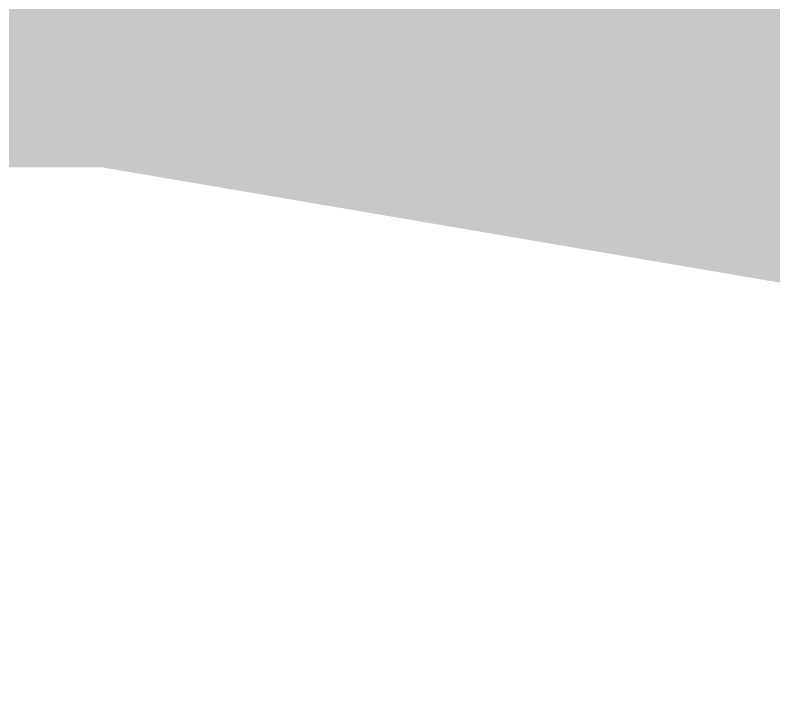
# Model space of a CAD drawing. Header units: millimetres. Extents: x 0 to 210, y 0 to 297.
# Drawn here: x 109.82811 to 109.8609, y 58.7116 to 58.74127 of the extents above; entities that cross this region are included whole.
import ezdxf

# ---------------------------------------------------------------- set-up
doc = ezdxf.new("R2010")
doc.units = ezdxf.units.MM

msp = doc.modelspace()

# ---------------------------------------------------------------- hatches: boundary and pattern name
at = {"true_color": 0xdfb560}
msp.add_hatch(color=7, dxfattribs=at).paths.add_polyline_path([(108.115032, 58.983578), (108.12342, 58.958412), (108.131698, 58.933579), (108.139921, 58.908911), (109.190887, 58.843626), (110.217866, 58.66909), (111.226156, 58.361353), (111.226156, 58.344576), (111.226156, 58.32802), (111.226156, 58.311575), (111.388322, 58.300211), (111.543187, 58.255042), (111.823492, 58.137352), (111.823492, 58.120575), (111.823492, 58.104019), (111.823492, 58.087574), (111.883213, 58.076594), (111.941811, 58.062722), (111.999955, 58.045287), (112.08814, 58.01572), (112.176357, 57.989709), (112.266815, 57.967808), (112.335271, 57.966514), (112.38871, 57.978477), (112.445717, 58.012907), (112.481984, 58.063995), (112.518422, 58.101919), (112.573273, 58.128018), (112.600986, 58.133558), (112.613085, 58.135977), (112.61994, 58.137352), (112.665098, 58.216397), (112.721378, 58.284829), (112.794163, 58.338007), (112.862683, 58.374977), (112.92721, 58.439104), (113.043053, 58.585354), (113.017887, 58.593742), (112.993054, 58.60202), (112.968386, 58.610243), (112.951411, 58.599928), (112.934662, 58.589745), (112.918036, 58.579629), (112.898301, 58.563201), (112.878833, 58.546993), (112.859497, 58.530897), (112.798073, 58.479285), (112.737629, 58.426678), (112.67828, 58.372677), (112.663895, 58.359032), (112.649698, 58.345563), (112.635595, 58.332183), (112.607009, 58.30513), (112.578456, 58.278032), (112.549952, 58.250895), (112.499929, 58.202998), (112.449049, 58.157274), (112.395939, 58.112463), (112.334265, 58.093501), (112.280876, 58.090391), (112.218705, 58.104498), (112.079764, 58.17271), (111.938937, 58.236038), (111.796264, 58.296069), (111.771887, 58.306011), (111.747831, 58.31582), (111.723936, 58.325562), (111.480242, 58.422654), (111.234624, 58.513981), (110.9866, 58.599341), (110.925405, 58.619553), (110.864221, 58.639776), (110.803043, 58.660021), (110.689988, 58.69814), (110.576612, 58.732509), (110.46082, 58.76112), (110.425437, 58.768317), (110.390175, 58.776107), (110.355041, 58.784466), (110.160549, 58.84587), (109.963298, 58.879979), (109.759248, 58.896466), (109.666091, 58.901734), (109.573342, 58.909209), (109.480716, 58.920584), (109.180482, 58.969111), (108.826415, 58.985443)])
at = {"true_color": 0xe59832}
msp.add_hatch(color=7, dxfattribs=at).paths.add_polyline_path([(109.707927, 58.759577), (109.707927, 58.751188), (109.707927, 58.74291), (109.707927, 58.734688), (109.74987, 58.734688), (109.791259, 58.734688), (109.832372, 58.734688), (109.832372, 58.743076), (109.832372, 58.751354), (109.832372, 58.759577), (109.79043, 58.759577), (109.74904, 58.759577)])
at = {"true_color": 0xffdf3f}
msp.add_hatch(color=7, dxfattribs=at).paths.add_polyline_path([(109.832372, 58.734688), (109.90243, 58.717173), (109.920035, 58.712772)])

doc.saveas('drawing.dxf')
